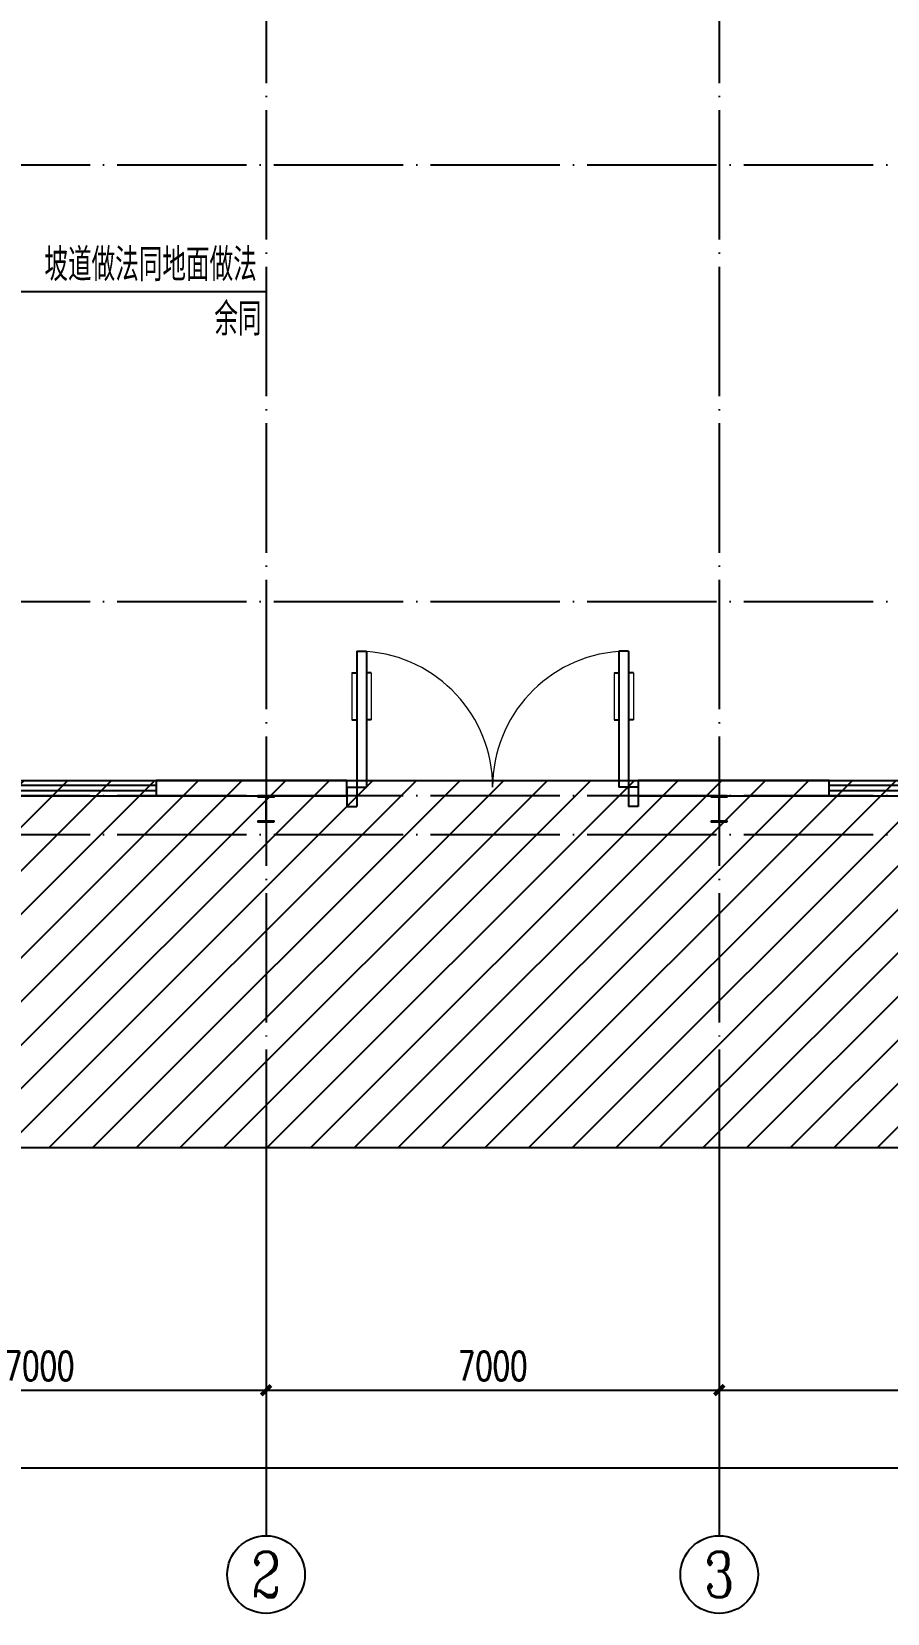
# Model space of a CAD drawing. Extents: x 1840316 to 2045362, y 17308253 to 17931430.
# Drawn here: x 1996240 to 2009459, y 17746065 to 17770513 of the extents above; entities that cross this region are included whole.
import ezdxf
from ezdxf.enums import TextEntityAlignment as Align

# ---------------------------------------------------------------- set-up
doc = ezdxf.new("R2010")
doc.units = 0
doc.header["$LTSCALE"] = 1000
doc.header["$MEASUREMENT"] = 0
doc.linetypes.add('DOTE', pattern=[2.42, 2, -0.2, 0.02, -0.2])
doc.layers.get('Defpoints').update_dxf_attribs({"color": 250})
for name, color, linetype in [('AXIS_TEXT', 7, 'Continuous'), ('AXIS_外部', 171, 'Continuous'), ('COLUMN', 2, 'Continuous'), ('DIM_LEAD', 145, 'Continuous'), ('DIM_SYMB', 165, 'Continuous'), ('DOTE', 1, 'DOTE'), ('GROUND', 150, 'Continuous'), ('PUB_TEXT', 7, 'Continuous'), ('WALL-PARAPET', 6, 'Continuous'), ('WINDOW', 140, 'Continuous')]:
    doc.layers.add(name, color=color, linetype=linetype)
doc.styles.add('_TCH_AXIS', font='COMPLEX', dxfattribs={"bigfont": 'GBCBIG'})
doc.styles.add('_TCH_DIM', font='SIMPLEX', dxfattribs={"bigfont": 'GBCBIG'})
doc.styles.add('_TCH_DIM_T3', font='SIMPLEX', dxfattribs={"width": 0.705882, "bigfont": 'GBCBIG'})
doc.styles.add('COMPLEX', font='COMPLEX')
doc.dimstyles.new('_TCH_ARCH&&150', dxfattribs={"dimtxt": 446.25, "dimasz": 150, "dimexe": 375, "dimexo": 450, "dimgap": 150, "dimtad": 1, "dimdec": 0, "dimzin": 0, "dimdsep": 46, "dimtxsty": '_TCH_DIM_T3', "dimblk": 'ARCHTICK', "dimcen": 0.09, "dimclrt": 7, "dimazin": 2, "dimtfac": 1, "dimtdec": 0, "dimtix": 1, "dimtmove": 2, "dimatfit": 3, "dimfxl": 0, "dimtolj": 1, "dimtzin": 0, "dimarcsym": 0})

# ---------------------------------------------------------------- blocks, each defined once
blk = doc.blocks.new('A$C3ACC4A1C')
at = {"layer": 'COLUMN'}
h = blk.add_hatch(color=256, dxfattribs=at)
h.paths.add_polyline_path([(125, 400), (0, 400), (0, 388), (120, 388), (120, 200), (125, 200)])
h.paths.add_polyline_path([(250, 400), (125, 400), (125, 200), (130, 200), (130, 388), (250, 388)])
h.paths.add_polyline_path([(250, 12), (130, 12), (130, 200), (125, 200), (125, 0), (250, 0)])
h.paths.add_polyline_path([(125, 200), (120, 200), (120, 12), (0, 12), (0, 0), (125, 0)])
blk.add_lwpolyline([(0, 0), (0, 12), (120, 12), (120, 388), (0, 388), (0, 400), (250, 400), (250, 388), (130, 388), (130, 12), (250, 12), (250, 0)], close=True, dxfattribs=at)
blk = doc.blocks.new('_ArchTick')
at = {"color": 0, "linetype": 'ByBlock', "const_width": 0.4}
blk.add_lwpolyline([(-0.5, -0.5), (0.5, 0.5)], dxfattribs=at)
blk = doc.blocks.new('*D330')
at = {"layer": 'AXIS_外部', "color": 0, "lineweight": -2}
for p, q in [((1992862, 17752815), (1992862, 17749140)), ((1999862, 17752815), (1999862, 17749140)), ((1992862, 17749515), (1999862, 17749515))]:
    blk.add_line(p, q, dxfattribs=at)
at = {"layer": 'Defpoints', "color": 0}
for p in [(1992862, 17753265), (1999862, 17753265), (1999862, 17749515)]:
    blk.add_point(p, dxfattribs=at)
at = {"layer": 'AXIS_外部', "color": 0, "lineweight": -2, "xscale": 150, "yscale": 150, "zscale": 150, "rotation": 180}
blk.add_blockref('_ArchTick', (1992862, 17749515), dxfattribs=at)
at = {"layer": 'AXIS_外部', "color": 0, "lineweight": -2, "xscale": 150, "yscale": 150, "zscale": 150}
blk.add_blockref('_ArchTick', (1999862, 17749515), dxfattribs=at)
at = {"layer": 'AXIS_外部', "color": 7, "insert": (1996362, 17749888), "char_height": 446.2, "attachment_point": 5, "style": '_TCH_DIM_T3'}
blk.add_mtext('\\A1;7000', dxfattribs=at)
blk = doc.blocks.new('*D331')
at = {"layer": 'AXIS_外部', "color": 0, "lineweight": -2}
for p, q in [((1999862, 17752815), (1999862, 17749140)), ((2006862, 17752815), (2006862, 17749140)), ((1999862, 17749515), (2006862, 17749515))]:
    blk.add_line(p, q, dxfattribs=at)
at = {"layer": 'Defpoints', "color": 0}
for p in [(1999862, 17753265), (2006862, 17753265), (2006862, 17749515)]:
    blk.add_point(p, dxfattribs=at)
at = {"layer": 'AXIS_外部', "color": 0, "lineweight": -2, "xscale": 150, "yscale": 150, "zscale": 150, "rotation": 180}
blk.add_blockref('_ArchTick', (1999862, 17749515), dxfattribs=at)
at = {"layer": 'AXIS_外部', "color": 0, "lineweight": -2, "xscale": 150, "yscale": 150, "zscale": 150}
blk.add_blockref('_ArchTick', (2006862, 17749515), dxfattribs=at)
at = {"layer": 'AXIS_外部', "color": 7, "insert": (2003362, 17749888), "char_height": 446.2, "attachment_point": 5, "style": '_TCH_DIM_T3'}
blk.add_mtext('\\A1;7000', dxfattribs=at)
blk = doc.blocks.new('*D332')
at = {"layer": 'AXIS_外部', "color": 0, "lineweight": -2}
for p, q in [((2006862, 17752815), (2006862, 17749140)), ((2013862, 17752815), (2013862, 17749140)), ((2006862, 17749515), (2013862, 17749515))]:
    blk.add_line(p, q, dxfattribs=at)
at = {"layer": 'Defpoints', "color": 0}
for p in [(2006862, 17753265), (2013862, 17753265), (2013862, 17749515)]:
    blk.add_point(p, dxfattribs=at)
at = {"layer": 'AXIS_外部', "color": 0, "lineweight": -2, "xscale": 150, "yscale": 150, "zscale": 150, "rotation": 180}
blk.add_blockref('_ArchTick', (2006862, 17749515), dxfattribs=at)
at = {"layer": 'AXIS_外部', "color": 0, "lineweight": -2, "xscale": 150, "yscale": 150, "zscale": 150}
blk.add_blockref('_ArchTick', (2013862, 17749515), dxfattribs=at)
at = {"layer": 'AXIS_外部', "color": 7, "insert": (2010362, 17749888), "char_height": 446.2, "attachment_point": 5, "style": '_TCH_DIM_T3'}
blk.add_mtext('\\A1;7000', dxfattribs=at)
blk = doc.blocks.new('*D336')
at = {"layer": 'AXIS_外部', "color": 0, "lineweight": -2}
for p, q in [((1992862, 17752815), (1992862, 17747940)), ((2034862, 17752815), (2034862, 17747940)), ((1992862, 17748315), (2034862, 17748315))]:
    blk.add_line(p, q, dxfattribs=at)
at = {"layer": 'Defpoints', "color": 0}
for p in [(1992862, 17753265), (2034862, 17753265), (2034862, 17748315)]:
    blk.add_point(p, dxfattribs=at)
at = {"layer": 'AXIS_外部', "color": 0, "lineweight": -2, "xscale": 150, "yscale": 150, "zscale": 150, "rotation": 180}
blk.add_blockref('_ArchTick', (1992862, 17748315), dxfattribs=at)
at = {"layer": 'AXIS_外部', "color": 0, "lineweight": -2, "xscale": 150, "yscale": 150, "zscale": 150}
blk.add_blockref('_ArchTick', (2034862, 17748315), dxfattribs=at)
at = {"layer": 'AXIS_外部', "color": 7, "insert": (2013862, 17748688), "char_height": 446.2, "attachment_point": 5, "style": '_TCH_DIM_T3'}
blk.add_mtext('\\A1;42000', dxfattribs=at)
blk = doc.blocks.new('_AXISO')
blk.add_circle((0, 0), 0.5)
at = {"layer": 'AXIS_TEXT', "style": 'COMPLEX', "width": 1.041667}
blk.add_attdef('A', text='', height=0.56, dxfattribs=at).set_placement((-0.25, -0.28), (0.25, -0.28), align=Align.FIT)
blk = doc.blocks.new('$WINLIB2D$00000001')
for p, q in [((-0.5, 0.5), (0.5, 0.5)), ((-0.5, 0.5), (-0.5, -0.5)), ((0.5, -0.5), (0.5, 0.5)), ((0.5, 0.1667), (-0.5, 0.1667)), ((0.5, -0.1667), (-0.5, -0.1667)), ((-0.5, -0.5), (0.5, -0.5))]:
    blk.add_line(p, q)
blk = doc.blocks.new('$DorLib2D$00000011')
for p, q in [((-0.4667, 0.4709), (-0.4667, -0.0625)), ((-0.4667, 0.4709), (-0.4333, 0.4709)), ((-0.4333, 0.4709), (-0.4333, 0.0042)), ((0.4333, 0.4709), (0.4333, 0.0042)), ((0.4667, 0.4709), (0.4333, 0.4709)), ((0.4667, 0.4709), (0.4667, -0.0625)), ((-0.4833, 0.3962), (-0.4667, 0.3962)), ((-0.4167, 0.3962), (-0.4333, 0.3962)), ((0.4167, 0.3962), (0.4333, 0.3962)), ((0.4833, 0.3962), (0.4667, 0.3962)), ((-0.4833, 0.2346), (-0.4667, 0.2346)), ((-0.4167, 0.2346), (-0.4333, 0.2346)), ((0.4167, 0.2346), (0.4333, 0.2346)), ((0.4833, 0.2346), (0.4667, 0.2346)), ((-0.5, 0.0042), (-0.4333, 0.0042)), ((-0.5, 0.0042), (-0.5, -0.0625)), ((0.5, 0.0042), (0.4333, 0.0042)), ((0.5, 0.0042), (0.5, -0.0625)), ((-0.5, -0.0625), (-0.4667, -0.0625)), ((0.5, -0.0625), (0.4667, -0.0625))]:
    blk.add_line(p, q)
at = {"lineweight": 13}
for p, q in [((-0.4833, 0.3962), (-0.4833, 0.2346)), ((-0.4167, 0.3962), (-0.4167, 0.2346)), ((0.4167, 0.3962), (0.4167, 0.2346)), ((0.4833, 0.3962), (0.4833, 0.2346))]:
    blk.add_line(p, q, dxfattribs=at)
for centre, start, end in [((-0.4667, 0.0042), 0, 85.904), ((0.4667, 0.0042), 94.096, 180)]:
    blk.add_arc(centre, 0.4667, start, end, dxfattribs=at)

msp = doc.modelspace()

# ---------------------------------------------------------------- hatches: boundary and pattern name
h = msp.add_hatch()
h.set_pattern_fill('ANSI31', color=250, scale=300, style=0)
h.set_pattern_definition([(45, (5999.36, -931095.17), (-336.759605, 336.759605), [])])
h.paths.add_polyline_path([(1992867.6, 17758938.7), (2034861.6, 17758938.7), (2034861.6, 17753265.1), (1992867.6, 17753265.1)])

# ---------------------------------------------------------------- linework, layer by layer
at = {"color": 250}
msp.add_line((1992861.6, 17758938.7), (2034861.6, 17758938.7), dxfattribs=at)
at = {"layer": 'AXIS_外部'}
for p, q in [((1999861.6, 17753265.1), (1999861.6, 17747265.1)), ((2006861.6, 17753265.1), (2006861.6, 17747265.1))]:
    msp.add_line(p, q, dxfattribs=at)
at = {"layer": 'DIM_LEAD'}
for p, q in [((1991809, 17766498.7), (1996662.3, 17766498.7)), ((1996662.3, 17766498.7), (1999861.6, 17766498.7))]:
    msp.add_line(p, q, dxfattribs=at)
at = {"layer": 'DIM_SYMB', "color": 150}
msp.add_lwpolyline([(1989873.6, 17753265.1), (2013754.1, 17753265.1), (2013830.6, 17753475.1), (2013904.6, 17753055.1), (2013979.1, 17753265.1), (2037861.6, 17753265.1)], dxfattribs=at)
at = {"layer": 'DOTE'}
for p, q in [((1999861.6, 17817698.7), (1999861.6, 17753265.1)), ((2006861.6, 17817698.7), (2006861.6, 17753265.1)), ((2035861.6, 17768448.7), (1991873.6, 17768448.7)), ((2035861.6, 17761698.7), (1991873.6, 17761698.7)), ((2035861.6, 17758698.7), (1991873.6, 17758698.7)), ((2035861.6, 17758098.7), (1991873.6, 17758098.7))]:
    msp.add_line(p, q, dxfattribs=at)
at = {"layer": 'GROUND'}
msp.add_line((1992621.6, 17753265.1), (2035101.6, 17753265.1), dxfattribs=at)
at = {"layer": 'WALL-PARAPET'}
for p, q in [((2001111.6, 17758938.7), (1998161.6, 17758938.7)), ((1998161.6, 17758938.7), (1998161.6, 17758698.7)), ((2001111.6, 17758698.7), (2001111.6, 17758938.7)), ((2008561.6, 17758938.7), (2005611.6, 17758938.7)), ((2005611.6, 17758938.7), (2005611.6, 17758698.7)), ((2008561.6, 17758698.7), (2008561.6, 17758938.7)), ((1998161.6, 17758698.7), (2001111.6, 17758698.7)), ((2005611.6, 17758698.7), (2008561.6, 17758698.7))]:
    msp.add_line(p, q, dxfattribs=at)

# ---------------------------------------------------------------- block references
at = {"layer": 'AXIS_外部'}
ref = msp.add_blockref('_AXISO', (1999861.6, 17746665.1), dxfattribs=dict(at, xscale=1200, yscale=1200, zscale=1200))
ref.add_attrib('A', '2', dxfattribs={"layer": 'AXIS_TEXT', "height": 698.9, "style": '_TCH_AXIS'}).set_placement((1999628.6, 17746315.6), (2000094.6, 17746315.6), align=Align.FIT)
ref = msp.add_blockref('_AXISO', (2006861.6, 17746665.1), dxfattribs=dict(at, xscale=1200, yscale=1200, zscale=1200))
ref.add_attrib('A', '3', dxfattribs={"layer": 'AXIS_TEXT', "height": 698.9, "style": '_TCH_AXIS'}).set_placement((2006628.6, 17746315.6), (2007094.6, 17746315.6), align=Align.FIT)
at = {"layer": 'COLUMN', "xscale": -1}
for p in [(1999986.6, 17758298.7), (2006986.6, 17758298.7)]:
    msp.add_blockref('A$C3ACC4A1C', p, dxfattribs=at)
at = {"layer": 'WINDOW', "rotation": 180}
for name, p, xscale, yscale, zscale in [('$DorLib2D$00000011', (2003361.6, 17758818.7), -4500.000027132919, -4500.000027132919, -4500.000027132919), ('$WINLIB2D$00000001', (1996361.6, 17758818.7), -3600.000000003725, 240, -3600.000000003725), ('$WINLIB2D$00000001', (2010361.6, 17758818.7), -3600.000000003725, 240, -3600.000000003725)]:
    msp.add_blockref(name, p, dxfattribs=dict(at, xscale=xscale, yscale=yscale, zscale=zscale))

# ---------------------------------------------------------------- texts
at = {"layer": 'PUB_TEXT', "style": '_TCH_DIM'}
for s, p in [('坡道做法同地面做法', (1996436.8, 17766656.2)), ('余同', (1999061.8, 17765816.2))]:
    msp.add_text(s, height=506.38, dxfattribs=at).set_placement(p)

# ---------------------------------------------------------------- dimensions: what is measured, and where the dimension line sits
at = {"layer": 'AXIS_外部'}
for p1, p2, distance, picture, middle in [((1992861.6, 17753265.1), (1999861.6, 17753265.1), -3750, '*D330', (1996361.6, 17749888.2)), ((1992861.6, 17753265.1), (2034861.6, 17753265.1), -4950, '*D336', (2013861.6, 17748688.2)), ((1999861.6, 17753265.1), (2006861.6, 17753265.1), -3750, '*D331', (2003361.6, 17749888.2)), ((2006861.6, 17753265.1), (2013861.6, 17753265.1), -3750, '*D332', (2010361.6, 17749888.2))]:
    dim = msp.add_aligned_dim(p1=p1, p2=p2, distance=distance, dimstyle='_TCH_ARCH&&150', dxfattribs=at)
    dim.commit()
    dim.dimension.update_dxf_attribs({"geometry": picture, "text_midpoint": middle})

doc.saveas('drawing.dxf')
